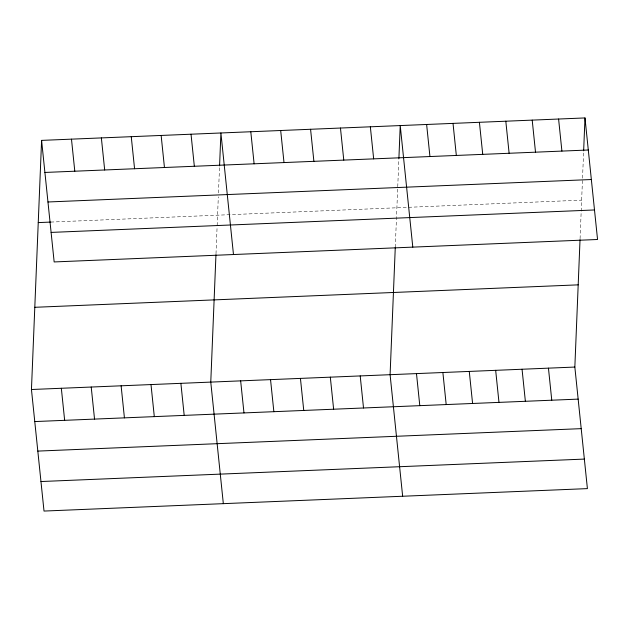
<?xml version="1.0" encoding="UTF-8"?>
<svg xmlns="http://www.w3.org/2000/svg" width="629" height="629" viewBox="0 0 629 629"><rect width="100%" height="100%" fill="white"/><g stroke="black" fill="none" stroke-linecap="round" stroke-linejoin="round"><path stroke-width="0.47" stroke-dasharray="3.15 2.36" d="M215.999 253.77L217.107 226.479M217.147 225.544L218.318 196.814M218.475 192.946L219.537 166.827M395.279 247.307L398.896 158.453M580.072 238.737L583.61 151.793M50.776 222.076L581.644 200.148"/><path stroke-width="0.94" d="M580.032 239.673L574.843 367.061L587.407 488.615L44.014 511.062L31.45 389.508L41.593 140.385L584.986 117.938L597.55 239.492L54.157 261.939L41.593 140.385M215.959 254.714L210.77 382.094L223.334 503.656M219.576 165.859L220.913 132.978L233.477 254.533M395.279 247.307L390.09 374.687L402.654 496.25M398.896 158.453L400.233 125.572L412.797 247.126M583.649 150.826L584.986 117.938M44.903 172.448L588.304 150.001M47.961 201.98L591.354 179.532M38.243 222.595L50.776 222.076M51.106 232.408L594.499 209.96M34.799 307.298L578.193 284.851M31.45 389.508L574.843 367.061M34.76 421.564L578.161 399.116M37.819 451.095L581.212 428.648M40.956 481.531L584.357 459.084M558.591 119.03L561.909 151.086M532.205 120.123L535.515 152.179M548.449 368.146L551.767 400.209M505.81 121.208L509.12 153.272M522.054 369.239L525.372 401.302M479.416 122.301L482.726 154.357M495.668 370.332L498.978 402.387M453.022 123.394L456.332 155.449M469.273 371.417L472.583 403.48M426.627 124.479L429.937 156.542M442.879 372.51L446.189 404.573M416.484 373.602L419.795 405.658M370.347 126.806L373.657 158.87M340.462 128.041L343.772 160.104M360.205 375.922L363.515 407.985M310.577 129.275L313.887 161.338M330.319 377.156L333.629 409.22M280.683 130.51L284.001 162.573M300.434 378.391L303.744 410.454M250.798 131.744L254.116 163.807M270.541 379.625L273.859 411.688M240.655 380.859L243.973 412.923M191.027 134.213L194.337 166.276M161.142 135.447L164.452 167.511M180.885 383.328L184.195 415.392M131.257 136.682L134.567 168.745M150.999 384.571L154.309 416.626M101.363 137.916L104.681 169.979M121.114 385.805L124.424 417.86M71.478 139.151L74.796 171.214M91.221 387.039L94.539 419.095M61.335 388.274L64.653 420.329"/></g></svg>
